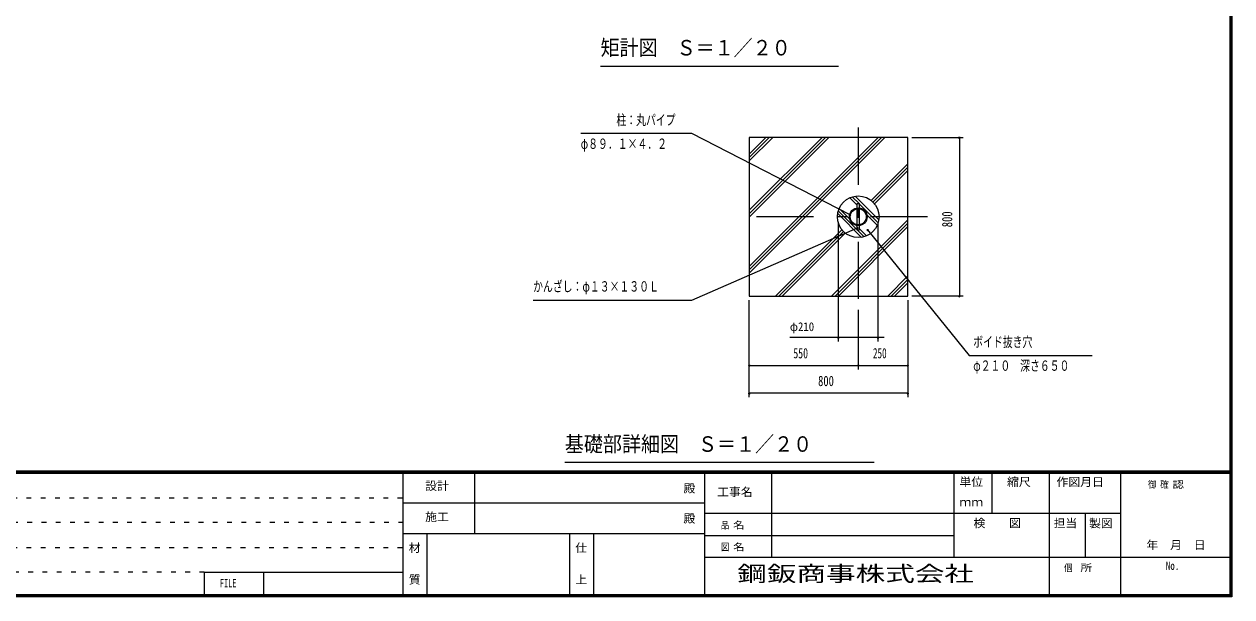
# Model space of a CAD drawing. Units: millimetres, scale not verified, with parts at other scales. Extents: x -25598 to 25608, y -10130 to 10130.
# Drawn here: x 10378 to 25608, y -10130 to -2905 of the extents above; entities that cross this region are included whole.
import ezdxf
from ezdxf.enums import TextEntityAlignment as Align

# ---------------------------------------------------------------- set-up
doc = ezdxf.new("R2010")
doc.units = ezdxf.units.MM
doc.header["$LTSCALE"] = 60
doc.linetypes.add('USER1', pattern=[3, 1, -2])
doc.linetypes.add('USER3', pattern=[24, 12, -5, 2, -5])
for name, color, linetype, lineweight in [('0-6_2-02BOLD', 7, 'Continuous', 18), ('0-8_2-22CENTER', 3, 'USER3', 18), ('0-A_2-52DIM', 3, 'Continuous', 18), ('0-B_2-62HATCH', 2, 'Continuous', 18), ('0-C_F-F1PAPER', 5, 'Continuous', 18)]:
    doc.layers.add(name, color=color, linetype=linetype, lineweight=lineweight)
doc.layers.add('0-E_2-5DIM', color=7, linetype='Continuous')
doc.styles.add('ＭＳ ゴシック', font='')
doc.styles.get('ＭＳ ゴシック').set_extended_font_data('MS Gothic')

msp = doc.modelspace()

# ---------------------------------------------------------------- linework, layer by layer
at = {"layer": '0-6_2-02BOLD'}
for p, q in [((20880.09, -5235.55), (20880.09, -5434.66)), ((20912.6, -5434.66), (20912.6, -5235.55)), ((20880.09, -5445.29), (20880.09, -5497.61))]:
    msp.add_line(p, q, dxfattribs=at)
msp.add_lwpolyline([(19521.35, -6335.11), (21521.34, -6335.11), (21521.34, -4335.11), (19521.35, -4335.11)], close=True, dxfattribs=at)
for points in [[(20912.6, -5224.92), (20912.6, -5172.61), (20880.09, -5172.61), (20880.09, -5224.92)], [(20880.09, -5497.61), (20912.6, -5497.61), (20912.6, -5445.29)]]:
    msp.add_lwpolyline(points, dxfattribs=at)
for radius in [262.5, 111.38, 100.88]:
    msp.add_circle((20896.35, -5335.11), radius, dxfattribs=at)
at = {"layer": '0-8_2-22CENTER'}
for p, q in [((20896.35, -4210.11), (20896.35, -6460.11)), ((21771.34, -5335.11), (19396.34, -5335.11))]:
    msp.add_line(p, q, dxfattribs=at)
at = {"layer": '0-A_2-52DIM'}
for p, q in [((17646.35, -3435.11), (20646.35, -3435.11)), ((21571.34, -4335.11), (22221.34, -4335.11)), ((22181.34, -4335.11), (22161.34, -4335.11)), ((22171.34, -4335.11), (22171.34, -6335.11)), ((20802.88, -5309.8), (20782.88, -5309.8)), ((20646.34, -6910.1), (20646.34, -5418.91)), ((20895.85, -5474.67), (20875.85, -5474.67)), ((21146.35, -6910.1), (21146.35, -5418.91)), ((21024.87, -5498.7), (21004.87, -5498.7)), ((19521.35, -7610.1), (19521.35, -6385.1)), ((21521.34, -6385.1), (21521.34, -7610.1)), ((22221.34, -6335.11), (21571.34, -6335.11)), ((22181.34, -6335.11), (22161.34, -6335.11)), ((20896.35, -6510.11), (20896.35, -7260.11)), ((21221.34, -6860.11), (20033.85, -6860.11)), ((20656.34, -6860.11), (20636.34, -6860.11)), ((21156.35, -6860.11), (21136.35, -6860.11)), ((19531.35, -7210.11), (19511.35, -7210.11)), ((19521.35, -7210.11), (21521.34, -7210.11)), ((20906.34, -7210.11), (20886.34, -7210.11)), ((21531.34, -7210.11), (21511.34, -7210.11)), ((19531.35, -7560.11), (19511.35, -7560.11)), ((21521.34, -7560.11), (19521.35, -7560.11)), ((21531.34, -7560.11), (21511.34, -7560.11)), ((21096.35, -8435.11), (17196.35, -8435.11))]:
    msp.add_line(p, q, dxfattribs=at)
for points in [[(20792.88, -5309.8), (18796.35, -4285.11), (17396.35, -4285.11)], [(16796.34, -6385.11), (18796.35, -6385.11), (20885.85, -5474.67)], [(21014.87, -5498.69), (22296.35, -7085.11), (23846.35, -7085.11)]]:
    msp.add_lwpolyline(points, dxfattribs=at)
for centre in [(22171.34, -4335.11), (20792.88, -5309.8), (20885.85, -5474.67), (21014.87, -5498.7), (22171.34, -6335.11), (20646.34, -6860.11), (21146.35, -6860.11), (19521.35, -7210.11), (20896.34, -7210.11), (21521.34, -7210.11), (19521.35, -7560.11), (21521.34, -7560.11)]:
    msp.add_arc(centre, 10, 180, 0, dxfattribs=at)
at = {"layer": '0-B_2-62HATCH'}
for p, q in [((19521.35, -6045.43), (21231.67, -4335.11)), ((21189.24, -4335.11), (19521.35, -6003)), ((19521.35, -5960.57), (21146.81, -4335.11)), ((20524.56, -4335.11), (19521.35, -5338.32)), ((19521.35, -5295.89), (20482.13, -4335.11)), ((20439.71, -4335.11), (19521.35, -5253.47)), ((19521.35, -4631.21), (19817.45, -4335.11)), ((19775.03, -4335.11), (19521.35, -4588.79)), ((19521.35, -4546.36), (19732.6, -4335.11)), ((21059.53, -5129.49), (21521.34, -4667.68)), ((21521.34, -4710.11), (21081.96, -5149.49)), ((21101.96, -5171.92), (21521.34, -4752.53)), ((20790.49, -5094.9), (20880.09, -5184.51)), ((20910.62, -5172.61), (20821.52, -5083.5)), ((20856.15, -5075.7), (21155.75, -5375.31)), ((21147.95, -5409.94), (20912.6, -5174.58)), ((20636.94, -5294.91), (20936.54, -5594.51)), ((20880.09, -5495.63), (20644.74, -5260.27)), ((20656.14, -5229.25), (20788.07, -5361.18)), ((20912.6, -5217.01), (20922.41, -5226.82)), ((21004.63, -5309.04), (21136.55, -5440.96)), ((21521.34, -5374.79), (20561.03, -6335.11)), ((20603.45, -6335.11), (21521.34, -5417.21)), ((21521.34, -5459.64), (20645.88, -6335.11)), ((20870.27, -5443.39), (20880.09, -5453.21)), ((20690.73, -5498.29), (19853.92, -6335.11)), ((19896.35, -6335.11), (20710.73, -5520.72)), ((20733.16, -5540.72), (19938.77, -6335.11)), ((20971.18, -5586.71), (20882.07, -5497.61)), ((20912.6, -5485.71), (21002.2, -5575.32)), ((21268.13, -6335.11), (21521.34, -6081.89)), ((21521.34, -6124.32), (21310.56, -6335.11)), ((21352.99, -6335.11), (21521.34, -6166.75))]:
    msp.add_line(p, q, dxfattribs=at)
at = {"layer": '0-C_F-F1PAPER'}
for p, q in [((25582.76, -8545.04), (-3067.24, -8545.04)), ((-3067.24, -8547.54), (25582.76, -8547.54)), ((25582.76, -8550.04), (-3067.24, -8550.04)), ((-3067.24, -8552.54), (25582.76, -8552.54)), ((25582.76, -8555.04), (-3067.24, -8555.04)), ((-3067.24, -8557.54), (25582.76, -8557.54)), ((25582.76, -8560.04), (-3067.24, -8560.04)), ((-3067.24, -8562.54), (25582.76, -8562.54)), ((25582.76, -8565.04), (-3067.24, -8565.04)), ((-3067.24, -8567.54), (25582.76, -8567.54)), ((25582.76, -8570.04), (-3067.24, -8570.04)), ((15157.76, -10130.04), (15157.76, -8570.04)), ((16057.76, -8570.04), (16057.76, -9330.04)), ((18957.76, -8570.04), (18957.76, -10130.04)), ((19807.76, -9630.04), (19807.76, -8570.04)), ((22107.76, -9630.04), (22107.76, -8570.04)), ((22582.76, -8570.04), (22582.76, -9080.04)), ((23307.76, -10130.04), (23307.76, -8570.04)), ((24207.76, -10130.04), (24207.76, -8570.04)), ((18957.76, -8950.04), (15157.76, -8950.04)), ((24207.76, -9080.04), (18957.76, -9080.04)), ((23757.76, -9080.04), (23757.76, -9630.04)), ((15157.76, -9330.04), (18957.76, -9330.04)), ((15457.76, -9330.04), (15457.76, -10130.04)), ((17257.76, -10130.04), (17257.76, -9330.04)), ((17557.76, -9330.04), (17557.76, -10130.04)), ((18957.76, -9355.04), (22107.76, -9355.04)), ((18957.76, -9630.04), (25607.76, -9630.04)), ((12649.76, -9818.04), (15157.76, -9818.04)), ((12649.76, -9818.04), (12649.76, -10130.04)), ((13399.76, -10130.04), (13399.76, -9818.04))]:
    msp.add_line(p, q, dxfattribs=at)
at = {"layer": '0-C_F-F1PAPER', "color": 6, "linetype": 'USER1'}
for p, q in [((-3092.24, -8882.04), (15157.76, -8882.04)), ((15157.76, -9194.04), (-3092.24, -9194.04)), ((-3092.24, -9506.04), (15157.76, -9506.04)), ((12649.76, -9818.04), (-3092.24, -9818.04))]:
    msp.add_line(p, q, dxfattribs=at)
at = {"layer": '0-C_F-F1PAPER'}
for points in [[(25607.76, -10130.04), (-3092.24, -10130.04), (-3092.24, 9969.96), (25607.76, 9969.96)], [(25605.25, -10127.54), (-3089.74, -10127.54), (-3089.74, 9967.46), (25605.25, 9967.46)], [(25602.76, -10125.04), (-3087.24, -10125.04), (-3087.24, 9964.96), (25602.76, 9964.96)], [(25600.26, -10122.54), (25600.26, 9962.46), (-3084.74, 9962.46), (-3084.74, -10122.54)], [(25597.76, -10120.04), (-3082.24, -10120.04), (-3082.24, 9959.96), (25597.76, 9959.96)], [(25595.26, -10117.54), (25595.26, 9957.46), (-3079.74, 9957.46), (-3079.74, -10117.54)], [(25592.75, -10115.04), (-3077.24, -10115.04), (-3077.24, 9954.96), (25592.75, 9954.96)], [(25590.26, -10112.54), (25590.26, 9952.46), (-3074.74, 9952.46), (-3074.74, -10112.54)], [(25587.75, -10110.04), (25587.75, 9949.96), (-3072.24, 9949.96), (-3072.24, -10110.04)], [(25585.26, -10107.54), (25585.26, 9947.46), (-3069.74, 9947.46), (-3069.74, -10107.54)], [(25582.76, -10105.04), (-3067.24, -10105.04), (-3067.24, 9944.96), (25582.76, 9944.96)]]:
    msp.add_lwpolyline(points, close=True, dxfattribs=at)

# ---------------------------------------------------------------- texts
at = {"layer": '0-A_2-52DIM', "color": 7, "style": 'ＭＳ ゴシック'}
for s, height, width, p in [('矩計図\u3000Ｓ＝１／２０', 195.4, 0.9, (17646.35, -3358.46)), ('柱：丸パイプ', 130.2, 0.7, (17846.34, -4217.34)), ('φ８９．１×４．２', 130.2, 0.7, (17396.34, -4517.34)), ('かんざし：φ１３×１３０Ｌ', 130.2, 0.7, (16796.34, -6317.34)), ('φ210', 110.7, 0.9, (20033.85, -6810.11)), ('ボイド抜き穴', 130.2, 0.7, (22346.35, -7017.34)), ('550', 130.2, 0.7, (20077.35, -7160.11)), ('250', 130.2, 0.65, (21082.01, -7160.11)), ('φ２１０\u3000深さ６５０', 130.2, 0.7, (22346.35, -7317.34)), ('800', 130.2, 0.75, (20389.94, -7510.11)), ('基礎部詳細図\u3000Ｓ＝１／２０', 195.4, 0.9, (17196.34, -8358.46))]:
    msp.add_text(s, height=height, dxfattribs=dict(at, width=width)).set_placement(p, align=Align.BOTTOM_LEFT)
at = {"layer": '0-A_2-52DIM', "color": 7, "style": 'ＭＳ ゴシック', "width": 0.75}
msp.add_text('800', height=130.2, rotation=90, dxfattribs=at).set_placement((22121.34, -5466.51), align=Align.BOTTOM_LEFT)
at = {"layer": '0-C_F-F1PAPER', "color": 7, "style": 'ＭＳ ゴシック'}
for s, height, width, p in [('設計', 104.2, 1.05, (15435.26, -8813.87)), ('単位', 104.2, 1.05, (22172.76, -8763.33)), ('縮尺', 104.2, 1.05, (22772.76, -8763.33)), ('作図月日', 104.2, 1.05, (23396.65, -8764.35)), ('御 ', 88.56, 0.85, (24550.51, -8784.47)), ('確 ', 88.56, 0.85, (24704.9, -8784.47)), ('認', 88.56, 1.2, (24859.28, -8784.47)), ('殿', 104.2, 1.05, (18692.76, -8845.83)), ('工事名', 104.2, 1.05, (19117.76, -8890.83)), ('ｍｍ', 104.2, 1.05, (22172.76, -9018.33)), ('施工', 104.2, 1.05, (15435.26, -9205.83)), ('殿', 104.2, 1.05, (18692.76, -9225.83)), ('検\u3000\u3000図', 104.2, 1.05, (22350.26, -9283.33)), ('担当', 104.2, 1.05, (23360.26, -9283.33)), ('製図', 104.2, 1.05, (23806.24, -9285.78)), ('品 ', 88.56, 0.85, (19164.01, -9297.54)), ('名', 88.56, 1.2, (19318.4, -9297.54)), ('\u3000年\u3000月\u3000日', 104.2, 1.05, (24381.5, -9560.25)), ('材', 104.2, 1.05, (15227.76, -9595.83)), ('仕', 104.2, 1.05, (17327.76, -9595.83)), ('図 ', 88.56, 0.85, (19164.01, -9572.54)), ('名', 88.56, 1.2, (19318.4, -9572.54)), ('個  ', 88.56, 0.85, (23492.76, -9835.04)), ('所', 88.56, 1.2, (23698.61, -9835.04)), ('No.', 104.2, 0.8, (24775.26, -9820.83)), ('質', 104.2, 1.05, (15227.76, -9995.83)), ('上', 104.2, 1.05, (17327.76, -9995.83)), ('FILE', 104.2, 0.7, (12846.01, -10039.83))]:
    msp.add_text(s, height=height, dxfattribs=dict(at, width=width)).set_placement(p, align=Align.BOTTOM_LEFT)
at = {"layer": '0-E_2-5DIM', "style": 'ＭＳ ゴシック', "width": 1.4}
msp.add_text('鋼鈑商事株式会社', height=195.4, dxfattribs=at).set_placement((19370.97, -9993.52), align=Align.BOTTOM_LEFT)

doc.saveas('drawing.dxf')
